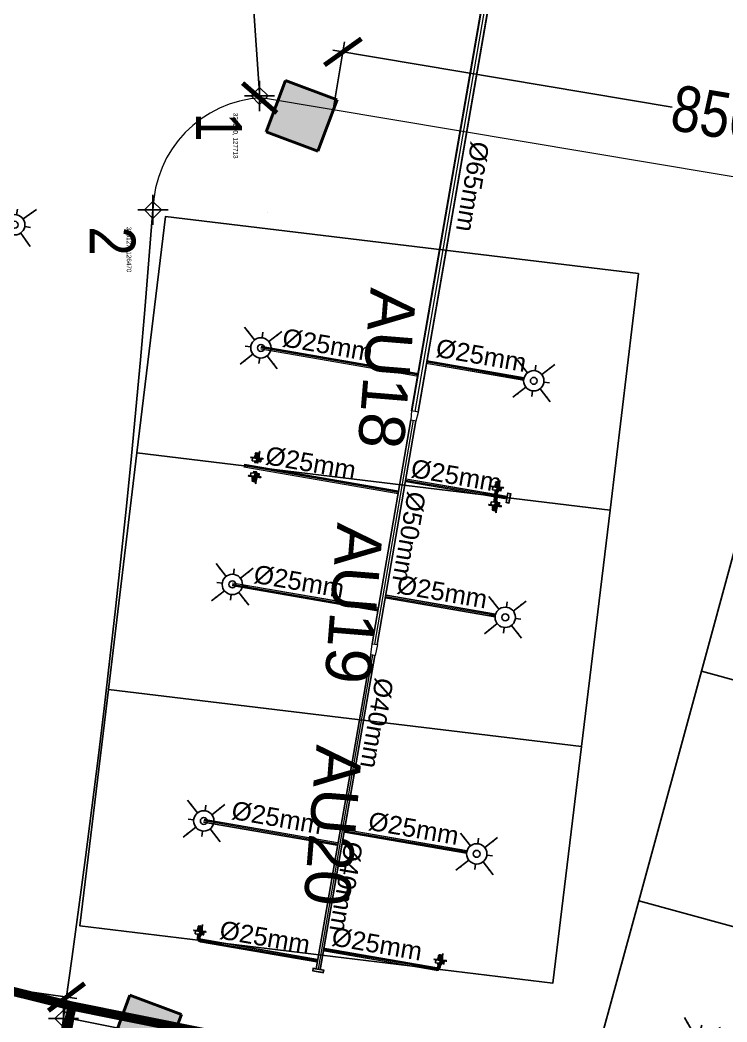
# Model space of a CAD drawing. Header units: inches. Extents: x 257070 to 799932, y -17980 to 269260.
# Drawn here: x 323676 to 331391, y 117607 to 128542 of the extents above; entities that cross this region are included whole.
import ezdxf

# ---------------------------------------------------------------- set-up
doc = ezdxf.new("R2010")
doc.units = ezdxf.units.IN
doc.header["$MEASUREMENT"] = 0
doc.header["$PDMODE"] = 99
doc.header["$PDSIZE"] = 100
for name, color, linetype in [('0-AES-F-SPRINKLER', 10, 'Continuous'), ('DSP_DRIVEWAY', 4, 'Continuous'), ('DSP_TREE CO-ORDINATES', 206, 'Continuous'), ('RETAIL', 40, 'Continuous')]:
    doc.layers.add(name, color=color, linetype=linetype)
for name, color, linetype, lineweight in [('0-AES-F-SPRINKLER PIPE', 10, 'Continuous', 15), ('07--DIM-2', 2, 'Continuous', 25), ('E--CONCRETE-4', 4, 'Continuous', 40), ('E--CONCRETE-SHADE', 253, 'Continuous', 20), ('M--TILING-2', 252, 'Continuous', 18), ('TEXT', 7, 'Continuous', 0)]:
    doc.layers.add(name, color=color, linetype=linetype, lineweight=lineweight)
doc.layers.add('A', color=7, linetype='Continuous', true_color=0x469d8b)
doc.styles.get("Standard").update_dxf_attribs({"font": 'arial.ttf'})
doc.styles.add('TEXT style 175', font='GOTHIC.TTF')
doc.styles.add('TEXT style 200', font='ARIALN.TTF')
doc.styles.add('TEXT style 75', font='ARIALN.TTF')
doc.dimstyles.new('75', dxfattribs={"dimscale": 1.5, "dimtxt": 200, "dimasz": 113, "dimexe": 113, "dimexo": 0, "dimgap": 25, "dimtad": 0, "dimdec": 0, "dimrnd": 5, "dimzin": 0, "dimdsep": 46, "dimtxsty": 'TEXT style 75', "dimblk": 'ARCHTICK', "dimcen": 0.09, "dimdle": 113, "dimclrd": 8, "dimclre": 8, "dimclrt": 256, "dimadec": 0, "dimazin": 0, "dimtfac": 1, "dimtdec": 0, "dimtofl": 0, "dimtmove": 1, "dimatfit": 3, "dimldrblk": 'OPEN90', "dimfxl": 0, "dimtolj": 1, "dimtzin": 0, "dimarcsym": 0})
doc.dimstyles.new('ISO-25', dxfattribs={"dimtxt": 2.5, "dimasz": 2.5, "dimexe": 1.25, "dimexo": 0.625, "dimtad": 1, "dimtxsty": 'Standard', "dimcen": 2.5, "dimadec": 0, "dimazin": 0, "dimtfac": 1, "dimtmove": 0, "dimatfit": 3, "dimfxl": 1, "dimarcsym": 0})

# ---------------------------------------------------------------- blocks, each defined once
blk = doc.blocks.new('_ArchTick')
at = {"color": 0, "linetype": 'ByBlock', "const_width": 0.15}
blk.add_lwpolyline([(-0.5, -0.5), (0.5, 0.5)], dxfattribs=at)
blk = doc.blocks.new('*D228')
at = {"layer": '07--DIM-2', "color": 251, "lineweight": -2, "ltscale": 1000, "transparency": 16777216}
for p, q in [((325791, 129867), (326141, 129867)), ((326141, 129867), (326292, 127691)), ((326378, 126443), (326378, 126443)), ((326378, 126443), (326378, 126443))]:
    blk.add_line(p, q, dxfattribs=at)
at = {"layer": 'DEFPOINTS', "color": 0, "ltscale": 1000, "transparency": 16777216}
for p in [(326292, 127691, 0), (326378, 126443, 0)]:
    blk.add_point(p, dxfattribs=at)
at = {"layer": '07--DIM-2', "color": 251, "lineweight": -2, "ltscale": 1000, "transparency": 16777216, "xscale": 350, "yscale": 350, "zscale": 350, "rotation": 273.967562926752}
blk.add_blockref('_ArchTick', (326292, 127691), dxfattribs=at)
at = {"layer": '07--DIM-2', "ltscale": 1000, "transparency": 16777216, "insert": (324958, 129867), "char_height": 500, "attachment_point": 5, "rotation": 270, "style": 'TEXT style 75'}
blk.add_mtext('\\A1;R1250', dxfattribs=at)
blk = doc.blocks.new('_Open90')
at = {"color": 0, "linetype": 'ByBlock', "lineweight": -2}
for p, q in [((-0.5, 0.5), (0, 0)), ((0, 0), (-1, 0)), ((0, 0), (-0.5, -0.5))]:
    blk.add_line(p, q, dxfattribs=at)
blk = doc.blocks.new('*D229')
at = {"layer": '07--DIM-2', "color": 251, "lineweight": -2, "ltscale": 1000, "transparency": 16777216}
for p, q in [((327094, 127561), (327219, 128305)), ((327089, 128213), (330794, 127592)), ((335758, 126760), (332054, 127381)), ((335541, 126146), (335665, 126890))]:
    blk.add_line(p, q, dxfattribs=at)
at = {"layer": 'DEFPOINTS', "color": 0, "ltscale": 1000, "transparency": 16777216}
for p in [(327200, 128194), (327094, 127561, 0), (335541, 126146)]:
    blk.add_point(p, dxfattribs=at)
at = {"layer": '07--DIM-2', "color": 251, "lineweight": -2, "ltscale": 1000, "transparency": 16777216, "xscale": 350, "yscale": 350, "zscale": 350}
for p, rotation in [((327200, 128194), 170.4872307632479), ((335647, 126779), 350.4872307632479)]:
    blk.add_blockref('_ArchTick', p, dxfattribs=dict(at, rotation=rotation))
at = {"layer": '07--DIM-2', "ltscale": 1000, "transparency": 16777216, "insert": (331424, 127486), "char_height": 500, "attachment_point": 5, "rotation": 350.4872, "style": 'TEXT style 75'}
blk.add_mtext('\\A1;8565', dxfattribs=at)
blk = doc.blocks.new('*D231')
at = {"layer": '07--DIM-2', "color": 251, "lineweight": -2, "ltscale": 1000, "transparency": 16777216}
for p, q in [((318245, 118721), (318261, 118833)), ((318133, 118737), (320583, 118389)), ((324295, 117862), (321845, 118210)), ((324183, 117878), (324199, 117989))]:
    blk.add_line(p, q, dxfattribs=at)
at = {"layer": 'DEFPOINTS', "color": 0, "ltscale": 1000, "transparency": 16777216}
for p in [(318245, 118721), (324183, 117878, 0), (324183, 117878)]:
    blk.add_point(p, dxfattribs=at)
at = {"layer": '07--DIM-2', "color": 251, "lineweight": -2, "ltscale": 1000, "transparency": 16777216, "xscale": 350, "yscale": 350, "zscale": 350}
for p, rotation in [((318245, 118721), 171.9188551918456), ((324183, 117878), 351.9188551918456)]:
    blk.add_blockref('_ArchTick', p, dxfattribs=dict(at, rotation=rotation))
at = {"layer": '07--DIM-2', "ltscale": 1000, "transparency": 16777216, "insert": (321214, 118299), "char_height": 500, "attachment_point": 5, "rotation": 351.9189, "style": 'TEXT style 75'}
blk.add_mtext('\\A1;6000', dxfattribs=at)
blk = doc.blocks.new('*U482')
at = {"layer": 'DSP_TREE CO-ORDINATES', "color": 162}
for p, q in [((0, -329), (0, 329)), ((-329, 0), (329, 0))]:
    blk.add_line(p, q, dxfattribs=at)
at = {"layer": 'DSP_TREE CO-ORDINATES', "color": 162, "ltscale": 3.5}
blk.add_lwpolyline([(-185, 0), (0, 185), (185, 0), (0, -184), (-185, 0)], dxfattribs=at)
at = {"layer": 'DEFPOINTS', "style": 'TEXT style 175'}
blk.add_attdef('CORDINATE', (367, -572), '', height=100, dxfattribs=at)
at = {"layer": 'DSP_TREE CO-ORDINATES', "color": 164, "style": 'TEXT style 200'}
blk.add_attdef('NO.', (361, -1385), '', height=1000, dxfattribs=at)
blk = doc.blocks.new('*U483')
at = {"layer": 'DSP_TREE CO-ORDINATES', "color": 162}
for p, q in [((0, -329), (0, 329)), ((-329, 0), (329, 0))]:
    blk.add_line(p, q, dxfattribs=at)
at = {"layer": 'DSP_TREE CO-ORDINATES', "color": 162, "ltscale": 3.5}
blk.add_lwpolyline([(-185, 0), (0, 185), (185, 0), (0, -184), (-185, 0)], dxfattribs=at)
at = {"layer": 'DEFPOINTS', "style": 'TEXT style 175'}
blk.add_attdef('CORDINATE', (367, -572), '', height=100, dxfattribs=at)
at = {"layer": 'DSP_TREE CO-ORDINATES', "color": 164, "style": 'TEXT style 200'}
blk.add_attdef('NO.', (361, -1385), '', height=1000, dxfattribs=at)
blk = doc.blocks.new('*U495')
at = {"layer": 'DSP_TREE CO-ORDINATES', "color": 162}
for p, q in [((0, -329), (0, 329)), ((-329, 0), (329, 0))]:
    blk.add_line(p, q, dxfattribs=at)
at = {"layer": 'DSP_TREE CO-ORDINATES', "color": 162, "ltscale": 3.5}
blk.add_lwpolyline([(-185, 0), (0, 185), (185, 0), (0, -184), (-185, 0)], dxfattribs=at)
at = {"layer": 'DEFPOINTS', "style": 'TEXT style 175'}
blk.add_attdef('CORDINATE', (367, -572), '', height=100, dxfattribs=at)
at = {"layer": 'DSP_TREE CO-ORDINATES', "color": 164, "style": 'TEXT style 200'}
blk.add_attdef('NO.', (361, -1385), '', height=1000, dxfattribs=at)
blk = doc.blocks.new('A$C3CA070F1')
at = {"layer": '0-AES-F-SPRINKLER'}
h = blk.add_hatch(dxfattribs=at)
h.set_pattern_fill('ANSI31', color=3, scale=0.196883, angle=-34.2335, style=0)
h.set_pattern_definition([(100.766483, (49937.1607, 174049.7081), (1.474466316, 0.280375668), [])])
edge = h.paths.add_edge_path()
edge.add_line((-1, 85), (-1, 84))
edge.add_line((-1, 84), (-6, 84))
edge.add_ellipse((-7, 82), major_axis=(-1.42, -0.27), ratio=1, start_angle=257, end_angle=315)
edge.add_line((-8, 83), (-15, 72))
edge.add_ellipse((-12, 70), major_axis=(-4.25, -0.81), ratio=1, start_angle=-45, end_angle=45)
edge.add_line((-14, 66), (14, 47))
edge.add_line((14, 47), (13, 46))
edge.add_line((13, 46), (-15, 65))
edge.add_ellipse((-12, 70), major_axis=(-5.52, -1.05), ratio=1, start_angle=-45, end_angle=45, ccw=False)
edge.add_line((-16, 73), (-9, 84))
edge.add_ellipse((-7, 82), major_axis=(-2.69, -0.51), ratio=1, start_angle=257, end_angle=315, ccw=False)
edge.add_line((-6, 85), (-1, 85))
h = blk.add_hatch(dxfattribs=at)
h.set_pattern_fill('ANSI31', color=3, scale=0.196883, angle=-124.2335, style=0)
h.set_pattern_definition([(190.766483, (49937.1607, 174049.7081), (-0.280375668, 1.474466316), [])])
edge = h.paths.add_edge_path()
edge.add_line((-1, 54), (7, 48))
edge.add_line((7, 48), (8, 49))
edge.add_line((8, 49), (0, 55))
edge.add_ellipse((-2, 52), major_axis=(-0.69, 3.63), ratio=1, start_angle=315, end_angle=405)
edge.add_line((-6, 54), (-14, 41))
edge.add_ellipse((-11, 39), major_axis=(-0.69, 3.63), ratio=1, start_angle=45, end_angle=135)
edge.add_line((-13, 36), (-9, 33))
edge.add_ellipse((-10, 32), major_axis=(-0.27, 1.42), ratio=1, start_angle=225, end_angle=315, ccw=False)
edge.add_line((-9, 31), (-10, 30))
edge.add_line((-10, 30), (-8, 29))
edge.add_line((-8, 29), (-7, 30))
edge.add_ellipse((-10, 32), major_axis=(-3.3, -0.63), ratio=1, start_angle=135, end_angle=225)
edge.add_line((-8, 35), (-12, 38))
edge.add_ellipse((-11, 39), major_axis=(-1.75, -0.33), ratio=1, start_angle=-45, end_angle=45, ccw=False)
edge.add_line((-13, 40), (-4, 53))
edge.add_ellipse((-2, 52), major_axis=(-1.75, -0.33), ratio=1, start_angle=225, end_angle=315, ccw=False)
at = {"layer": '0-AES-F-SPRINKLER', "color": 3}
for p, q in [((-98, 39), (-97, 43)), ((-98, 38), (-98, 39)), ((-98, 39), (-98, 39)), ((-98, 39), (-98, 39)), ((-98, 37), (-98, 38)), ((-98, 38), (-98, 38)), ((-98, 38), (-98, 38)), ((-98, 38), (-98, 38)), ((-98, 38), (-98, 38)), ((-98, 38), (-98, 38)), ((-98, 38), (-98, 38)), ((-98, 38), (-98, 38)), ((-98, 38), (-98, 38)), ((-98, 38), (-98, 38)), ((-96, 37), (-98, 37)), ((-98, 37), (-98, 37)), ((-98, 37), (-98, 37)), ((-98, 37), (-98, 37)), ((-98, 37), (-98, 37)), ((-98, 37), (-98, 37)), ((-98, 37), (-98, 37)), ((-98, 37), (-98, 37)), ((-98, 37), (-98, 37)), ((-98, 37), (-98, 37)), ((-98, 37), (-98, 37)), ((-98, 37), (-98, 37)), ((-98, 37), (-98, 37)), ((-98, 37), (-98, 37)), ((-98, 37), (-98, 37)), ((-98, 37), (-98, 37)), ((-98, 37), (-98, 37)), ((-97, 37), (-98, 37)), ((-98, 37), (-98, 37)), ((-98, 37), (-98, 37)), ((-98, 37), (-98, 37)), ((-98, 37), (-98, 37)), ((-98, 37), (-98, 37)), ((-98, 37), (-98, 37)), ((-98, 37), (-98, 37)), ((-98, 37), (-98, 37)), ((-98, 37), (-98, 37)), ((-98, 37), (-98, 37)), ((-98, 37), (-98, 37)), ((-98, 37), (-98, 37)), ((-98, 37), (-98, 37)), ((-97, 45), (-79, 71)), ((-96, 40), (-97, 40)), ((-97, 40), (-97, 40)), ((-97, 40), (-97, 40)), ((-97, 40), (-97, 39)), ((-97, 39), (-97, 39)), ((-97, 39), (-97, 39)), ((-97, 39), (-97, 39)), ((-97, 39), (-97, 39)), ((-97, 39), (-97, 39)), ((-97, 39), (-97, 39)), ((-97, 39), (-97, 39)), ((-97, 39), (-97, 38)), ((-97, 38), (-97, 38)), ((-97, 38), (-97, 38)), ((-97, 38), (-97, 38)), ((-97, 38), (-97, 38)), ((-97, 38), (-97, 38)), ((-97, 38), (-97, 38)), ((-97, 38), (-97, 38)), ((-97, 38), (-97, 38)), ((-97, 38), (-97, 38)), ((-97, 38), (-97, 38)), ((-97, 38), (-97, 37)), ((-97, 37), (-97, 37)), ((-97, 37), (-97, 37)), ((-97, 37), (-97, 37)), ((-95, 46), (-96, 42)), ((-96, 42), (-96, 42)), ((-96, 42), (-96, 41)), ((-96, 41), (-96, 41)), ((-96, 41), (-96, 41)), ((-96, 41), (-96, 41)), ((-96, 41), (-96, 41)), ((-96, 41), (-96, 41)), ((-96, 41), (-96, 41)), ((-96, 41), (-96, 41)), ((-96, 41), (-96, 41)), ((-96, 41), (-96, 40)), ((-96, 40), (-96, 40)), ((-96, 40), (-96, 40)), ((-96, 40), (-96, 40)), ((-96, 40), (-96, 40)), ((-95, 37), (-96, 37)), ((-96, 37), (-96, 37)), ((-96, 37), (-96, 37)), ((-96, 37), (-96, 37)), ((-96, 37), (-96, 37)), ((-94, 38), (-95, 38)), ((-95, 38), (-95, 38)), ((-95, 38), (-95, 38)), ((-95, 38), (-95, 38)), ((-95, 38), (-95, 38)), ((-95, 38), (-95, 38)), ((-95, 38), (-95, 38)), ((-95, 38), (-95, 38)), ((-95, 38), (-95, 38)), ((-95, 38), (-95, 37)), ((-95, 37), (-95, 37)), ((-95, 37), (-95, 37)), ((-95, 37), (-95, 37)), ((-95, 37), (-95, 37)), ((-95, 37), (-95, 37)), ((-95, 37), (-95, 37)), ((-95, 37), (-95, 37)), ((-95, 37), (-95, 37)), ((-95, 37), (-95, 37)), ((-95, 37), (-95, 37)), ((-95, 37), (-95, 37)), ((-95, 37), (-95, 37)), ((-95, 37), (-95, 37)), ((-95, 37), (-95, 37)), ((-95, 37), (-95, 37)), ((-95, 37), (-95, 37)), ((-94, 88), (-93, 90)), ((-72, 73), (-94, 88)), ((-94, 43), (-94, 48)), ((-93, 43), (-94, 43)), ((-94, 43), (-94, 43)), ((-94, 43), (-94, 43)), ((-94, 43), (-94, 43)), ((-94, 43), (-94, 43)), ((-94, 43), (-94, 41)), ((-94, 43), (-94, 43)), ((-94, 43), (-94, 43)), ((-94, 43), (-94, 43)), ((-94, 43), (-94, 43)), ((-94, 43), (-94, 43)), ((-94, 43), (-94, 43)), ((-94, 43), (-94, 43)), ((-94, 43), (-94, 43)), ((-94, 43), (-94, 43)), ((-94, 43), (-94, 43)), ((-94, 43), (-94, 43)), ((-94, 41), (-94, 41)), ((-94, 41), (-94, 41)), ((-94, 41), (-94, 41)), ((-94, 41), (-94, 41)), ((-94, 41), (-94, 41)), ((-94, 41), (-94, 41)), ((-94, 41), (-94, 41)), ((-94, 41), (-94, 40)), ((-94, 40), (-94, 40)), ((-94, 40), (-94, 40)), ((-94, 40), (-94, 40)), ((-94, 40), (-94, 40)), ((-94, 40), (-94, 40)), ((-94, 40), (-94, 40)), ((-94, 40), (-94, 40)), ((-94, 40), (-94, 39)), ((-94, 39), (-94, 39)), ((-94, 39), (-94, 39)), ((-94, 39), (-94, 39)), ((-94, 39), (-94, 39)), ((-94, 39), (-94, 39)), ((-94, 39), (-94, 39)), ((-94, 39), (-94, 39)), ((-94, 39), (-94, 38)), ((-93, 90), (-59, 67)), ((-93, 47), (-93, 49)), ((-91, 47), (-93, 43)), ((-93, 46), (-93, 47)), ((-92, 46), (-93, 46)), ((-93, 46), (-93, 46)), ((-93, 46), (-93, 46)), ((-93, 46), (-93, 46)), ((-93, 46), (-93, 46)), ((-93, 46), (-93, 46)), ((-93, 46), (-93, 46)), ((-93, 46), (-93, 46)), ((-93, 46), (-93, 46)), ((-93, 46), (-93, 46)), ((-93, 46), (-93, 46)), ((-93, 46), (-93, 46)), ((-93, 46), (-93, 46)), ((-93, 46), (-93, 46)), ((-93, 46), (-93, 46)), ((-93, 46), (-93, 46)), ((-93, 46), (-93, 46)), ((-93, 46), (-93, 46)), ((-93, 46), (-93, 46)), ((-93, 46), (-93, 46)), ((-91, 42), (-93, 43)), ((-93, 43), (-93, 43)), ((-93, 43), (-93, 43)), ((-93, 43), (-93, 43)), ((-93, 43), (-93, 43)), ((-93, 43), (-93, 43)), ((-93, 43), (-93, 43)), ((-93, 43), (-93, 43)), ((-93, 43), (-93, 43)), ((-93, 43), (-93, 43)), ((-93, 43), (-93, 43)), ((-93, 43), (-93, 43)), ((-93, 43), (-93, 43)), ((-93, 43), (-93, 43)), ((-93, 43), (-93, 43)), ((-93, 43), (-93, 43)), ((-93, 43), (-93, 43)), ((-93, 43), (-93, 43)), ((-93, 43), (-93, 43)), ((-93, 43), (-93, 43)), ((-93, 43), (-93, 43)), ((-93, 43), (-93, 43)), ((-93, 43), (-93, 43)), ((-85, 66), (-92, 55)), ((-90, 50), (-92, 46)), ((-92, 46), (-92, 46)), ((-92, 46), (-92, 46)), ((-92, 46), (-92, 46)), ((-92, 46), (-92, 46)), ((-92, 46), (-92, 46)), ((-90, 47), (-91, 47)), ((-90, 43), (-91, 42)), ((-91, 42), (-91, 42)), ((-91, 42), (-91, 42)), ((-91, 42), (-91, 42)), ((-91, 42), (-91, 42)), ((-91, 42), (-91, 42)), ((-91, 42), (-91, 42)), ((-91, 42), (-91, 42)), ((-91, 42), (-91, 42)), ((-91, 42), (-91, 42)), ((-91, 42), (-91, 42)), ((-91, 42), (-91, 42)), ((-91, 42), (-91, 42)), ((-91, 42), (-91, 42)), ((-91, 42), (-91, 42)), ((-91, 42), (-91, 42)), ((-88, 57), (-90, 49)), ((-89, 54), (-90, 51)), ((-90, 50), (-90, 50)), ((-88, 47), (-90, 43)), ((-90, 47), (-88, 47)), ((-90, 43), (-90, 43)), ((-90, 43), (-90, 43)), ((-90, 43), (-90, 43)), ((-89, 55), (-89, 55)), ((-88, 46), (-88, 47)), ((-87, 59), (-87, 59)), ((-87, 59), (-87, 59)), ((-86, 57), (-87, 49)), ((-87, 49), (-83, 28)), ((-85, 58), (-85, 58)), ((-77, 43), (-85, 49)), ((-83, 28), (-60, 9)), ((-77, 70), (-82, 63)), ((-80, 66), (-82, 67)), ((-45, 31), (-81, -23)), ((-78, 63), (-80, 65)), ((-79, 71), (-77, 70)), ((-71, 26), (-79, 31)), ((-57, 13), (-79, 28)), ((-70, 64), (-78, 63)), ((-78, -29), (-40, 27)), ((-69, 55), (-75, 59)), ((-66, 54), (-74, 42)), ((-74, 42), (-71, 26)), ((-73, 44), (-71, 43)), ((-69, 47), (-72, 43)), ((-71, 43), (-70, 43)), ((-71, 26), (-55, 15)), ((-70, 43), (-66, 49)), ((-66, 50), (-68, 52)), ((-61, 65), (-67, 69)), ((-62, 66), (-67, 65)), ((-50, 57), (-66, 54)), ((-66, 49), (-66, 50)), ((-47, 28), (-63, 40)), ((-59, 67), (-61, 65)), ((-57, 67), (-60, 66)), ((-60, 44), (-42, 32)), ((-50, 57), (-58, 62)), ((-19, 46), (-57, 67)), ((-17, 37), (-55, 63)), ((-29, 42), (-50, 57)), ((-13, 9), (-45, 31)), ((-36, 42), (-44, 30)), ((-43, 33), (-35, 46)), ((-39, -30), (-13, 9)), ((-37, 25), (-28, 38)), ((-35, 41), (-36, 42)), ((-32, 32), (-35, 39)), ((-30, 52), (-16, 73)), ((-29, 20), (-17, 37)), ((-28, 38), (-26, 40)), ((-21, 32), (-28, 37)), ((-23, 16), (-12, 33)), ((-1, 26), (-23, -9)), ((-22, 15), (-12, 31)), ((-9, 32), (-21, 14)), ((2, 24), (-20, -11)), ((-20, -8), (-1, 22)), ((-17, 37), (-19, 46)), ((-19, 13), (-10, 29)), ((-7, 30), (-18, 12)), ((-17, 37), (-17, 37)), ((4, 22), (-17, -13)), ((-17, -10), (1, 20)), ((-16, 73), (-9, 84)), ((-16, 11), (-7, 27)), ((-8, 83), (-15, 72)), ((13, 46), (-15, 65)), ((-4, 28), (-15, 10)), ((-1, 84), (-14, 66)), ((-14, 66), (14, 47)), ((-6, 54), (-14, 41)), ((-12, 33), (-14, 33)), ((-14, -15), (7, 20)), ((-14, -12), (4, 18)), ((-13, 40), (-4, 53)), ((-13, 36), (-9, 33)), ((-13, 9), (-4, 24)), ((-2, 34), (-12, 41)), ((-8, 35), (-12, 38)), ((-12, 31), (-12, 33)), ((-9, 32), (-12, 31)), ((7, 16), (-11, -13)), ((-10, 29), (-9, 32)), ((-9, 31), (-10, 30)), ((-7, 30), (-10, 29)), ((-10, 30), (-8, 29)), ((9, 17), (-10, -14)), ((-9, -13), (9, 13)), ((-8, 29), (-7, 30)), ((8, 49), (-7, 27)), ((-7, 27), (-7, 30)), ((-4, 28), (-7, 27)), ((-6, 85), (-1, 85)), ((-1, 84), (-6, 84)), ((5, 44), (-5, 51)), ((-4, 24), (-4, 28)), ((-1, 26), (-4, 24)), ((-1, 85), (-1, 84)), ((-1, 54), (7, 48)), ((13, 46), (-1, 25)), ((-1, 22), (-1, 26)), ((2, 24), (-1, 22)), ((8, 49), (0, 55)), ((1, 20), (2, 24)), ((4, 22), (1, 20)), ((4, 18), (4, 22)), ((7, 20), (4, 18)), ((7, 48), (8, 49)), ((7, 16), (7, 20)), ((9, 17), (7, 16)), ((9, 15), (9, 17)), ((14, 47), (13, 46)), ((-82, -25), (-80, -30)), ((-80, -30), (-78, -29)), ((-66, -11), (-39, -30)), ((-23, -7), (-23, -9)), ((-23, -9), (-20, -8)), ((-20, -8), (-20, -11)), ((-20, -11), (-17, -10)), ((-17, -10), (-17, -13)), ((-17, -13), (-14, -12)), ((-14, -12), (-14, -15)), ((-14, -15), (-11, -13)), ((-11, -13), (-11, -14)), ((-11, -14), (-11, -14))]:
    blk.add_line(p, q, dxfattribs=at)
for centre, major_axis, start_param, end_param in [((-95, 43), (-0.41, 2.13), 0.784914, 1.034983), ((-95, 43), (-2.74, -0.52), -0.560204, -0.324923), ((-93, 46), (-0.51, 2.68), 0.787914, 1.247507), ((-93, 48), (-1.75, -0.33), -0.775969, -0.160442), ((-91, 54), (-0.29, 1.52), 0.785398, 2.356194), ((-92, 49), (-0.33, 1.74), 0.791774, 1.412986), ((-89, 55), (-0.103, 0.54), 0.916881, 1.969618), ((-93, 51), (-3.09, -0.59), 2.526084, 2.789089), ((-95, 50), (-5.72, -1.09), 2.374727, 2.798549), ((-91, 55), (-0.33, 1.74), 4.197625, 4.773282), ((-84, 57), (-3.79, -0.72), -0.784768, -0.363877), ((-93, 50), (-5.72, -1.09), 2.377207, 2.798549), ((-80, 54), (-1.57, 8.26), 0.010205, 0.785398), ((-84, 56), (-0.35, 1.85), 0.785501, 1.132999), ((-83, 65), (-1.52, -0.29), 3.926991, 5.497787), ((-80, 54), (-5.9, -1.12), 4.155645, 5.497787), ((-80, 54), (-8.26, -1.57), 4.155621, 4.722594), ((-75, 68), (-8.26, -1.57), 1.014052, 3.151797), ((-75, 63), (-2.79, -0.53), -0.113999, 0.093951), ((-75, 68), (-1.12, 5.9), 2.584882, 5.497787), ((-75, 46), (-0.53, 2.79), 2.356194, 3.926991), ((-75, 68), (-1.57, 8.26), 4.722594, 5.497787), ((-70, 53), (-2.79, -0.53), 2.356194, 3.926991), ((-65, 44), (-3.72, -0.71), -0.403281, 1.321745), ((-65, 44), (-0.71, 3.72), 4.96144, 6.686466), ((-65, 37), (-0.56, 2.96), 5.497794, 6.034125), ((-59, 47), (-2.96, -0.56), 0.24906, 0.785391), ((-60, 60), (-2.83, -0.54), 3.926991, 4.712389), ((-33, 40), (-0.45, 2.36), 0.803442, 1.867502), ((-30, 39), (-2.79, -0.53), 2.356194, 3.926991), ((-24, 39), (-0.53, 2.79), 5.497787, 7.068583), ((-12, 70), (-5.52, -1.05), -0.785398, 0.785398), ((-15, 35), (-0.54, 2.83), 0.785398, 3.403392), ((-12, 70), (-4.25, -0.81), -0.785398, 0.785398), ((-11, 39), (-0.69, 3.63), 0.785398, 2.356194), ((-11, 39), (-1.75, -0.33), -0.785398, 0.785398), ((-7, 82), (-2.69, -0.51), 4.485496, 5.497787), ((-10, 32), (-0.27, 1.42), 3.926991, 5.497787), ((-7, 82), (-1.42, -0.27), 4.485496, 5.497787), ((-10, 32), (-3.3, -0.63), 2.356194, 3.926991), ((-2, 52), (-0.69, 3.63), 5.497787, 7.068583), ((-2, 52), (-1.75, -0.33), 3.926991, 5.497787), ((6, 14), (-0.54, 2.83), 3.926991, 4.712389), ((-79, -24), (-0.51, 2.69), 0.785398, 1.797689), ((-11, -11), (-2.83, -0.54), 1.570796, 2.356194)]:
    blk.add_ellipse(centre, major_axis=major_axis, ratio=1, start_param=start_param, end_param=end_param, dxfattribs=at)
at = {"layer": '0-AES-F-SPRINKLER', "color": 3, "extrusion": (0, 0, -1)}
for centre, major_axis, start_param, end_param in [((-86, 47), (-0.53, 2.79), -0.113999, 0.785398), ((-77, 34), (-0.54, 2.83), 3.926991, 4.712389)]:
    blk.add_ellipse(centre, major_axis=major_axis, ratio=1, start_param=start_param, end_param=end_param, dxfattribs=at)
blk = doc.blocks.new('*U603')
at = {"layer": '0-AES-F-SPRINKLER'}
for p, q in [((171672, 56809), (171672, 56871)), ((171562, 56699), (171500, 56699)), ((171783, 56699), (171845, 56699)), ((171672, 56588), (171672, 56526))]:
    blk.add_line(p, q, dxfattribs=at)
for radius in [111, 37.8]:
    blk.add_circle((171672, 56699), radius, dxfattribs=at)
at = {"layer": '0-AES-F-SPRINKLER PIPE'}
for points, override in [([(171468, 56903), (171594, 56777)], {"dimasz": 70, "dimtad": 0, "dimfxl": 13, "dimarcsym": 1}), ([(171877, 56903), (171751, 56777)], {"dimasz": 70, "dimtad": 0, "dimfxl": 13, "dimarcsym": 1}), ([(171468, 56494), (171594, 56620)], {"dimasz": 70, "dimtad": 0, "dimfxl": 13, "dimarcsym": 1}), ([(171877, 56494), (171751, 56620)], {"dimasz": 70, "dimgap": 0.625, "dimtad": 0, "dimfxl": 13, "dimarcsym": 1})]:
    blk.add_leader(points, dimstyle='ISO-25', override=override, dxfattribs=at)

msp = doc.modelspace()

# ---------------------------------------------------------------- hatches: boundary and pattern name
at = {"layer": 'E--CONCRETE-SHADE', "ltscale": 3.5}
h = msp.add_hatch(color=8, dxfattribs=at)
h.dxf.hatch_style = 1
h.paths.add_polyline_path([(326573.9, 127882.3), (326364.1, 127320.2), (326926.3, 127110.5), (327136, 127672.6)])
h = msp.add_hatch(color=8, dxfattribs=at)
h.dxf.hatch_style = 1
h.paths.add_polyline_path([(325227.6, 117126.3), (325437.3, 117688.4), (324875.1, 117898.2), (324665.4, 117336)])

# ---------------------------------------------------------------- linework, layer by layer
at = {"layer": '0-AES-F-SPRINKLER', "color": 7, "const_width": 100, "elevation": 0}
for points in [[(283146.9, 116631.3), (321656.3, 107312.1), (324246.5, 117779.9), (318315, 119247.6), (318376.2, 130439.1), (318120.5, 137387.4), (317307.1, 156244.5), (285543.1, 160244.2), (282570.4, 129241.7), (281575.8, 117011.5)], [(356607.5, 78193.9), (356438.2, 71883.8), (345953.6, 68179.4), (332024.7, 62667.8), (330604.2, 67058.4), (321899.6, 64138.4), (317671.9, 77137.1), (317715.9, 91029.5), (324246.5, 117779.9), (364035.7, 109784.7), (363210.3, 79337.2), (363210.3, 79337.2)]]:
    msp.add_lwpolyline(points, close=True, dxfattribs=at)
msp.add_lwpolyline([(317307.1, 156244.5), (318533.1, 130409.2), (318315, 119247.6), (324246.5, 117779.9)], dxfattribs=at)
at = {"layer": '0-AES-F-SPRINKLER PIPE', "ltscale": 1000}
for points in [[(327950, 124276.4), (329720.3, 134491)], [(327956, 124275.4), (329726.2, 134490)], [(327988, 124269.8), (329758.2, 134484.5)], [(328020, 124264.3), (329790.3, 134478.9)], [(328025.9, 124263.2), (329796.2, 134477.9)], [(327518.3, 121735.4), (327941.6, 124178.1)], [(327523.2, 121734.6), (327946.6, 124177.2)], [(327547.9, 121730.3), (327971.2, 124173)], [(327572.5, 121726), (327995.8, 124168.7)], [(327577.4, 121725.2), (328000.8, 124167.9)], [(326909.2, 118185.6), (327503.2, 121612.9)], [(326913.1, 118184.9), (327507.1, 121612.2)], [(326932.8, 118181.5), (327526.8, 121608.8)], [(326952.5, 118178.1), (327546.5, 121605.4)], [(326956.5, 118177.4), (327550.5, 121604.7)]]:
    msp.add_lwpolyline(points, dxfattribs=at)
at = {"layer": '0-AES-F-SPRINKLER PIPE', "ltscale": 1000, "elevation": 0}
for points in [[(328023.4, 124649.6), (326302.6, 124947.8)], [(328023.9, 124652.6), (326303.1, 124950.8)], [(328026, 124664.9), (326305.3, 124963.1)], [(328028.1, 124677.2), (326307.4, 124975.4)], [(328028.6, 124680.2), (326307.9, 124978.4)], [(329172.9, 124607.2), (328108.9, 124791.6)], [(329173, 124610.2), (328109.4, 124794.5)], [(329174.4, 124622.6), (328111.5, 124806.8)], [(329177.3, 124634.8), (328113.6, 124819.2)], [(329178.2, 124637.7), (328114.1, 124822.1)], [(327804.1, 123384.3), (326121.5, 123675.9)], [(327806.2, 123396.6), (326123.6, 123688.2)], [(327806.7, 123399.5), (326124.1, 123691.1)], [(327801.4, 123369), (326118.8, 123660.6)], [(327801.9, 123371.9), (326119.3, 123663.5)], [(328988.5, 123310.9), (327885.4, 123502.1)], [(328989, 123313.9), (327885.9, 123505.1)], [(328991.1, 123326.2), (327888, 123517.4)], [(328993.2, 123338.5), (327890.2, 123529.7)], [(328993.7, 123341.5), (327890.7, 123532.6)], [(328856.3, 123365.3), (328861.7, 123396.4)], [(328859.2, 123364.8), (328864.6, 123395.9)], [(328871.6, 123362.7), (328876.9, 123393.7)], [(328883.9, 123360.5), (328889.3, 123391.6)], [(328886.8, 123360), (328892.2, 123391.1)], [(328849.7, 123297.1), (328856.1, 123333.9)], [(328852.7, 123296.6), (328859, 123333.4)], [(328865, 123294.4), (328871.3, 123331.2)], [(328877.3, 123292.3), (328883.7, 123329.1)], [(328880.2, 123291.8), (328886.6, 123328.6)], [(327580, 122091.2), (325991.1, 122366.6)], [(327580.5, 122094.2), (325991.6, 122369.5)], [(327582.6, 122106.5), (325993.8, 122381.8)], [(327584.7, 122118.8), (325995.9, 122394.2)], [(327585.3, 122121.8), (325996.4, 122397.1)], [(328865.8, 122053.6), (327670.2, 122260.8)], [(328866.7, 122056.4), (327670.8, 122263.7)], [(328861.4, 122025.9), (327665.5, 122233.2)], [(328861.5, 122028.9), (327666, 122236.1)], [(328863, 122041.4), (327668.1, 122248.4)], [(327136.6, 119532.8), (325679.6, 119785.3)], [(327137.1, 119535.8), (325680.2, 119788.3)], [(327139.2, 119548.1), (325682.3, 119800.6)], [(327141.4, 119560.4), (325684.4, 119812.9)], [(327141.9, 119563.3), (325684.9, 119815.8)], [(328549.9, 119444.6), (327222.1, 119674.7)], [(328550, 119447.6), (327222.6, 119677.7)], [(328551.5, 119460.1), (327224.7, 119690)], [(328554.3, 119472.3), (327226.9, 119702.3)], [(328555.2, 119475.2), (327227.4, 119705.3)]]:
    msp.add_lwpolyline(points, dxfattribs=at)
at = {"layer": '0-AES-F-SPRINKLER PIPE', "ltscale": 1000}
for points in [[(328025.9, 124263.2), (327950, 124276.4), (327941.6, 124178.1), (328000.8, 124167.9)], [(327518.3, 121735.4), (327577.4, 121725.2), (327550.5, 121604.7), (327503.2, 121612.9)], [(326994.5, 118170.9), (326871.2, 118192.2), (326866.5, 118165.1), (326989.8, 118143.7)], [(326989.4, 118167.3), (326874.7, 118187.2), (326871.5, 118168.6), (326986.2, 118148.8)]]:
    msp.add_lwpolyline(points, close=True, dxfattribs=at)
at = {"layer": '0-AES-F-SPRINKLER PIPE', "ltscale": 1000, "elevation": 0}
for points in [[(329031.2, 123375.8), (329012.1, 123266), (328981.6, 123271.3), (329000.6, 123381.1)], [(329026.3, 123372.3), (329008.7, 123271), (328986.5, 123274.8), (329004.1, 123376.2)]]:
    msp.add_lwpolyline(points, close=True, dxfattribs=at)
for points in [[(326915.7, 118258.4), (325644.8, 118478.7, -0.4142136), (325611.8, 118525.5), (325616.1, 118550.3)], [(326916.2, 118261.4), (325645.3, 118481.6, -0.4142136), (325614.7, 118525), (325619, 118549.8)], [(326918.4, 118273.7), (325647.4, 118493.9, -0.4142136), (325627.1, 118522.8), (325631.4, 118547.6)], [(326920.5, 118286), (325649.6, 118506.3, -0.4142136), (325639.4, 118520.7), (325643.7, 118545.5)], [(326921, 118288.9), (325650.1, 118509.2, -0.4142136), (325642.3, 118520.2), (325646.6, 118545)], [(326998.1, 118382.2), (328218.1, 118170.7, 0.4142136), (328264.9, 118203.7), (328269.2, 118228.5)], [(326998.6, 118385.1), (328218.6, 118173.7, 0.4142136), (328262, 118204.2), (328266.3, 118229)], [(327000.7, 118397.4), (328220.8, 118186, 0.4142136), (328249.7, 118206.4), (328254, 118231.2)], [(327002.8, 118409.8), (328222.9, 118198.3, 0.4142136), (328237.4, 118208.5), (328241.7, 118233.3)], [(327003.4, 118412.7), (328223.4, 118201.3, 0.4142136), (328234.4, 118209), (328238.7, 118233.8)]]:
    msp.add_lwpolyline(points, format="xyb", dxfattribs=at)
at = {"layer": 'DSP_DRIVEWAY', "color": 8}
msp.add_arc((188522.4, 137131.1, 0), 137020.1, 340.918059, 355.537474, dxfattribs=at)
at = {"layer": 'E--CONCRETE-4', "color": 8, "ltscale": 10}
for p, q in [((326573.9, 127882.3, 0), (326364.1, 127320.2, 0)), ((327136, 127672.6, 0), (326573.9, 127882.3, 0)), ((326926.3, 127110.5, 0), (327136, 127672.6, 0)), ((326364.1, 127320.2, 0), (326926.3, 127110.5, 0)), ((324875.1, 117898.2, 0), (324665.4, 117336, 0)), ((325437.3, 117688.4, 0), (324875.1, 117898.2, 0)), ((325227.6, 117126.3, 0), (325437.3, 117688.4, 0))]:
    msp.add_line(p, q, dxfattribs=at)
at = {"layer": 'M--TILING-2', "color": 8, "elevation": 0}
msp.add_lwpolyline([(336977.6, 123153.6), (337106.4, 123537.7, 0.4611233), (335540.7, 126146), (326311, 127692.6)], format="xyb", dxfattribs=at)
at = {"layer": 'M--TILING-2', "color": 8}
msp.add_arc((326378.2, 126443.1, 0), 1251.3, 93.07807, 178.76857, dxfattribs=at)
at = {"layer": 'RETAIL', "color": 8, "elevation": 0}
for points in [[(330426.4, 125775.2), (330114.9, 123194), (324952.3, 123816.9), (325263.8, 126398.2)], [(336815.2, 122573.7), (336130.1, 120065.6), (331113.9, 121435.9), (331799, 123944)], [(330114.9, 123194), (329803.4, 120612.7), (324640.9, 121235.7), (324952.3, 123816.9)], [(336130.1, 120065.6), (335445, 117557.5), (330428.8, 118927.7), (331113.9, 121435.9)], [(329803.4, 120612.7), (329491.9, 118031.4), (324329.4, 118654.4), (324640.9, 121235.7)], [(335445, 117557.5), (334759.9, 115049.4), (329743.7, 116419.6), (330428.8, 118927.7)], [(329356.2, 116616.3), (328844.9, 114067.1), (323746.5, 115089.8), (324257.8, 117639)]]:
    msp.add_lwpolyline(points, close=True, dxfattribs=at)

# ---------------------------------------------------------------- block references
at = {"layer": '0-AES-F-SPRINKLER', "color": 7, "xscale": -1}
for p, rotation in [((407973.1, 286214.4, 0), 80.4645216729874), ((403162.3, 288606.4, 0), 83.11926021779267), ((406140.7, 288247, 0), 83.11926021779267), ((402850.8, 286025.1, 0), 83.11926021779267), ((405829.2, 285665.7, 0), 83.11926021779267), ((402539.3, 283443.9, 0), 83.11926021779267), ((405517.7, 283084.5, 0), 83.11926021779267), ((431002.6, 268069.2, 0), 74.721705493004)]:
    msp.add_blockref('*U603', p, dxfattribs=dict(at, rotation=rotation))
at = {"layer": '0-AES-F-SPRINKLER', "ltscale": 1000, "rotation": 297.3527772387691}
for p in [(326254.3, 123710.2, 0), (328876.9, 123393.7, 0), (325631.4, 118547.6, 0), (328254, 118231.2, 0)]:
    msp.add_blockref('A$C3CA070F1', p, dxfattribs=at)
at = {"layer": '0-AES-F-SPRINKLER', "ltscale": 1000, "xscale": -1, "rotation": 228.8857432087272}
for p in [(326242.4, 123610.9, 0), (328865, 123294.4, 0)]:
    msp.add_blockref('A$C3CA070F1', p, dxfattribs=at)
at = {"layer": 'DSP_TREE CO-ORDINATES', "color": 8, "ltscale": 1000, "xscale": 0.5, "yscale": 0.5, "zscale": 0.5, "rotation": 270}
for name, p, values in [('*U495', (326290.1, 127712.8), {'NO.': '1', 'CORDINATE': '326290, 127713'}), ('*U482', (325127.1, 126470, 0), {'NO.': '2', 'CORDINATE': '325127, 126470'}), ('*U483', (324149.7, 117643.7, 0), {'NO.': '3', 'CORDINATE': '324150, 117644'})]:
    msp.add_blockref(name, p, dxfattribs=at).add_auto_attribs(values)

# ---------------------------------------------------------------- texts
at = {"layer": '0-AES-F-SPRINKLER PIPE', "color": 7, "linetype": 'Continuous', "lineweight": -3, "ltscale": 0.9, "char_height": 200, "width": 685.774, "attachment_point": 2}
for s, insert, rotation in [('%%C65mm', (328714, 126705.2), 260.16792), ('%%C25mm', (327050.7, 125095.6, 0), 350.16792), ('%%C25mm', (328727.1, 124981.7, 0), 350.16792), ('%%C25mm', (326866.9, 123808.3, 0), 350.16792), ('%%C25mm', (328454.6, 123668.4, 0), 350.16792), ('%%C50mm', (328021.4, 122884.4), 260.16792), ('%%C25mm', (326739.3, 122514.3, 0), 350.16792), ('%%C25mm', (328300.6, 122400.5, 0), 350.16792), ('%%C40mm', (327668.9, 120850.6, 0), 260.16792), ('%%C25mm', (326496.6, 119936.8, 0), 350.16792), ('%%C25mm', (327989.1, 119819.2, 0), 350.16792), ('%%C40mm', (327334.1, 119065.2), 260.16792), ('%%C25mm', (326366.1, 118631.1, 0), 350.16792), ('%%C25mm', (327590.1, 118557, 0), 350.16792)]:
    msp.add_mtext(s, dxfattribs=dict(at, insert=insert, rotation=rotation))
at = {"layer": 'A', "color": 8}
for s, p in [('AU18', (327503.7, 125627.7, 0)), ('AU19', (327140.6, 123061.6, 0)), ('AU20', (326912.7, 120638.9, 0))]:
    msp.add_text(s, height=500, rotation=265.35069, dxfattribs=at).set_placement(p)
at = {"layer": 'TEXT', "color": 8, "ltscale": 1000, "insert": (324659.4, 131955.9), "char_height": 400, "attachment_point": 1, "rotation": 348.18316, "style": 'TEXT style 175'}
msp.add_mtext_dynamic_manual_height_columns('{\\T2;TWO WAY 6M WIDE DRIVE WAY}', width=23911.084, gutter_width=20, heights=[0], dxfattribs=at)

# ---------------------------------------------------------------- dimensions: what is measured, and where the dimension line sits
at = {"layer": '07--DIM-2', "color": 8, "ltscale": 1000}
dim = msp.add_radius_dim(center=(326378.2, 126443.1, 0), mpoint=(326291.6, 127691.4, 0), dimstyle='75', override={"dimscale": 1, "dimtxt": 500, "dimasz": 350, "dimclrd": 251, "dimclre": 251}, dxfattribs=at)
dim.commit()
dim.dimension.update_dxf_attribs({"geometry": '*D228', "text_midpoint": (326140.7, 129867.3), "dimtype": 164, "text_rotation": 270})
for p1, p2, distance, picture, middle in [((335540.7, 126146), (327094.5, 127561.3, 0), -641.4, '*D229', (331423.6, 127486.2)), ((318245, 118720.7), (324183.1, 117877.6, 0), 0, '*D231', (321214, 118299.2))]:
    dim = msp.add_aligned_dim(p1=p1, p2=p2, distance=distance, dimstyle='75', override={"dimscale": 1, "dimtxt": 500, "dimasz": 350, "dimclrd": 251, "dimclre": 251}, dxfattribs=at)
    dim.commit()
    dim.dimension.update_dxf_attribs({"geometry": picture, "text_midpoint": middle})

doc.saveas('drawing.dxf')
